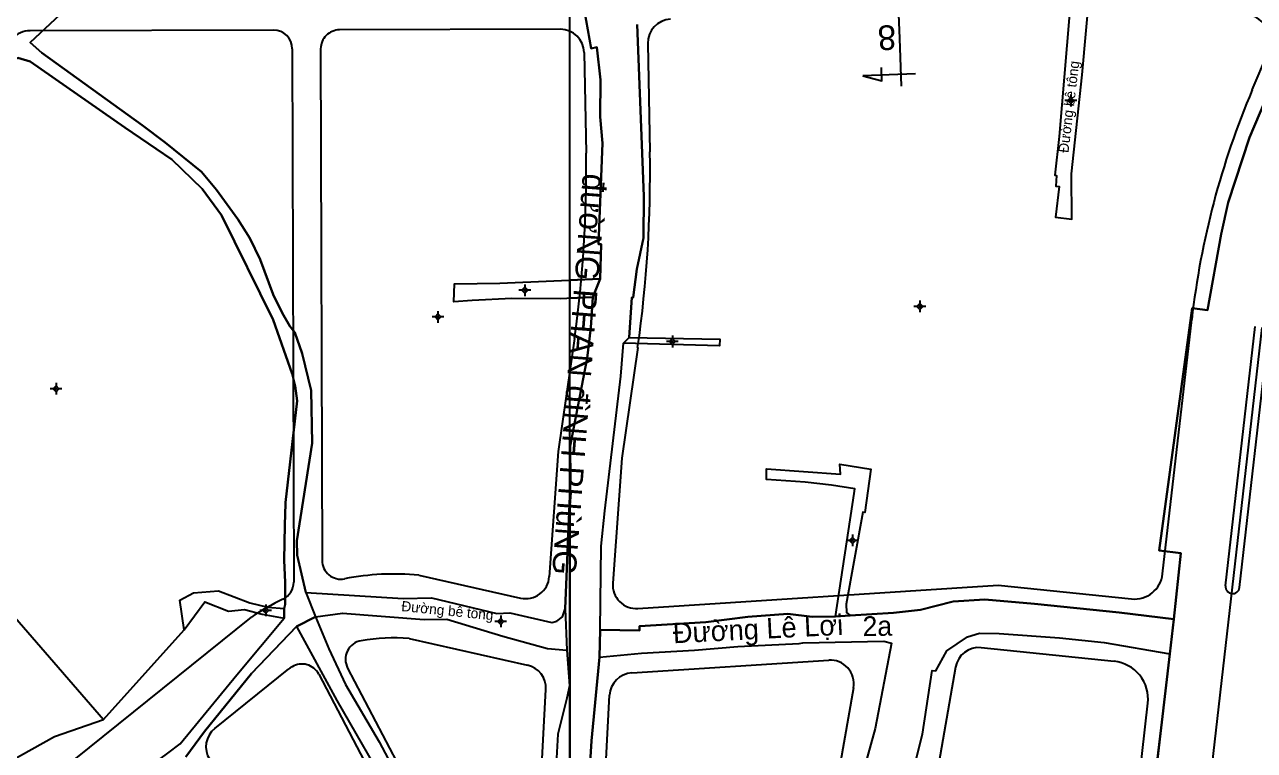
# Model space of a CAD drawing. Extents: x 547408 to 554234, y 1833375 to 1843904.
# Drawn here: x 551884.7 to 552144.8, y 1839567.3 to 1839720.7 of the extents above; entities that cross this region are included whole.
import ezdxf

# ---------------------------------------------------------------- set-up
doc = ezdxf.new("R2010")
doc.units = 0
for name, color, linetype in [('Level 1', 7, 'Continuous'), ('Level 10', 7, 'Continuous'), ('Level 11', 7, 'Continuous'), ('Level 2', 7, 'Continuous'), ('Level 30', 7, 'Continuous'), ('Level 4', 7, 'Continuous'), ('Level 5', 7, 'Continuous'), ('Level 52', 7, 'Continuous'), ('Level 62', 7, 'Continuous')]:
    doc.layers.add(name, color=color, linetype=linetype)

msp = doc.modelspace()

# ---------------------------------------------------------------- linework, layer by layer
at = {"layer": 'Level 1'}
for points in [[(552069.78, 1839717.73), (552068.76, 1839743.38)], [(552070.18, 1839707.61), (552069.78, 1839717.73)], [(552061.99, 1839709.82), (552066.02, 1839708.76), (552065.9, 1839711.6)], [(552073.12, 1839710.26), (552061.99, 1839709.82)], [(552134.71, 1839554.27), (552146.43, 1839656.65)]]:
    msp.add_lwpolyline(points, dxfattribs=at)
at = {"layer": 'Level 10'}
for p, q in [((552004.86, 1839663.02), (552006.39, 1839666.95)), ((552011.32, 1839653.31), (552012.56, 1839654.52)), ((551944.15, 1839600.6), (551946.19, 1839595.47)), ((551939.59, 1839597.23), (551939.62, 1839595.23)), ((551942.23, 1839593.46), (551946.19, 1839595.47)), ((551999.05, 1839597.17), (551999.4, 1839588.43)), ((552056.21, 1839595.56), (552059.32, 1839595.75)), ((552126.89, 1839587.69), (552127.72, 1839595.02)), ((551901.41, 1839573.75), (551918.43, 1839592.7)), ((552006.28, 1839586.95), (552006.39, 1839592.76))]:
    msp.add_line(p, q, dxfattribs=at)
for points in [[(552106.15, 1839728.83), (552103.5, 1839697), (552102.54, 1839688.85), (552102.89, 1839688.78), (552102.8, 1839686.5), (552103.5, 1839686.45), (552102.72, 1839679.96), (552106.2, 1839679.56), (552106.09, 1839689.1), (552108.32, 1839710.06), (552110.13, 1839729.63)], [(551892.22, 1839722.77), (551885.85, 1839716.87), (551888.34, 1839714.71), (551909.56, 1839699.37), (551914.46, 1839695.75), (551922.11, 1839689.53), (551925.27, 1839685.74), (551929.78, 1839679.51), (551932.35, 1839675.52), (551934.52, 1839671.04), (551937.24, 1839663.6), (551939.17, 1839659.71), (551940.76, 1839656.91), (551941.84, 1839655.57), (551943.41, 1839651.11), (551945.27, 1839643.35), (551945.52, 1839632.16), (551942.27, 1839611.56), (551942.37, 1839608.54), (551944.15, 1839600.6), (551946.19, 1839595.47), (551942.23, 1839593.46), (551932.69, 1839583.5), (551922.76, 1839571.24), (551918.79, 1839565.9)], [(551944.15, 1839600.6), (551942.37, 1839608.54), (551942.27, 1839611.56), (551945.52, 1839632.16), (551945.27, 1839643.35), (551943.41, 1839651.11), (551941.84, 1839655.57), (551940.76, 1839656.91), (551939.17, 1839659.71), (551937.24, 1839663.6), (551934.52, 1839671.04), (551932.35, 1839675.52), (551929.78, 1839679.51), (551925.27, 1839685.74), (551922.11, 1839689.53), (551914.46, 1839695.75), (551909.56, 1839699.37), (551888.34, 1839714.71), (551885.85, 1839716.87), (551892.22, 1839722.77)], [(552006.39, 1839666.95), (552006.63, 1839674.22), (552006.05, 1839674.22), (552006.91, 1839695.6), (552006.45, 1839701.13), (552006.51, 1839708.99), (552005.71, 1839715.88), (552004.55, 1839715.63), (552003.1, 1839723.46)], [(552127.72, 1839595.02), (552129.19, 1839608.97), (552124.61, 1839609.52), (552131.63, 1839660.7), (552134.89, 1839660.28), (552137.78, 1839676.33), (552139.21, 1839683.03), (552143.75, 1839696.81), (552155.44, 1839724.35)], [(552014.21, 1839720.71), (552015.66, 1839684.38), (552015.56, 1839675.57), (552014.2, 1839668.95), (552013.43, 1839662.95), (552013.15, 1839662.95), (552012.56, 1839654.52)], [(551831.07, 1839654.38), (551829.55, 1839655.21), (551828.05, 1839656.31), (551829.02, 1839657.53), (551881.87, 1839712.86), (551883.3, 1839713.66), (551885.9, 1839712.83), (551905.88, 1839698.93), (551915.84, 1839692.11), (551922.25, 1839685.97), (551926.35, 1839680.35), (551937.3, 1839658.24), (551941.26, 1839646.85), (551941.92, 1839644.33), (551942.33, 1839641.13), (551939.88, 1839619.64), (551939.84, 1839619.43), (551939.72, 1839614.88), (551939.59, 1839607.46), (551939.81, 1839602.72), (551939.8, 1839598.09), (551939.59, 1839597.23)], [(551915.01, 1839566.66), (551917.62, 1839568.67), (551929.58, 1839583.2), (551939.62, 1839595.23), (551939.59, 1839597.23), (551939.8, 1839598.09), (551939.81, 1839602.72), (551939.59, 1839607.46), (551939.72, 1839614.88), (551939.84, 1839619.43), (551939.88, 1839619.64), (551942.33, 1839641.13), (551941.92, 1839644.33), (551941.26, 1839646.85), (551937.3, 1839658.24), (551926.35, 1839680.35), (551922.25, 1839685.97), (551915.84, 1839692.11), (551905.88, 1839698.93), (551885.9, 1839712.83), (551883.3, 1839713.66)], [(552004.86, 1839663.02), (551998, 1839662.72), (551987.77, 1839662.78), (551979.32, 1839662.33), (551975.45, 1839662.04), (551975.59, 1839665.89), (551985.22, 1839665.99), (552006.39, 1839666.95)], [(551999.05, 1839597.17), (552000.17, 1839624.44), (552000.1, 1839631.52), (552003.68, 1839650.18), (552004.44, 1839656.62), (552004.86, 1839663.02)], [(552012.56, 1839654.52), (552031.71, 1839654.14), (552031.67, 1839652.79), (552011.32, 1839653.31)], [(551831.07, 1839654.38), (551832.72, 1839652.88), (551901.41, 1839573.75)], [(552006.39, 1839592.76), (552006.63, 1839610.4), (552007.38, 1839617.86), (552010.8, 1839646.32), (552011.32, 1839653.31)], [(552056.21, 1839595.56), (552060.15, 1839621.53), (552060.26, 1839622.51), (552055.37, 1839623.33), (552049.76, 1839623.98), (552041.59, 1839624.51), (552041.58, 1839626.76), (552057.25, 1839625.65), (552057.08, 1839627.72), (552063.67, 1839626.71), (552062.41, 1839617.52), (552061.94, 1839617.58), (552058.46, 1839598.17), (552058.53, 1839596.43), (552059.32, 1839595.75)], [(551918.43, 1839592.7), (551917.52, 1839598.98), (551920.44, 1839600.57), (551925.68, 1839601), (551932.35, 1839598.43), (551936.16, 1839597.56), (551939.59, 1839597.23)], [(551944.15, 1839600.6), (551964.74, 1839599.35), (551970.73, 1839599.47), (551984.57, 1839596.22), (551987.28, 1839596.32), (551996.18, 1839594.27), (551997.22, 1839594.59), (551998.48, 1839595.51), (551999.05, 1839597.17)], [(551918.43, 1839592.7), (551922.83, 1839598.67), (551927.84, 1839596.7), (551931.21, 1839597), (551934.91, 1839596.02), (551939.62, 1839595.23)], [(552059.32, 1839595.75), (552068.42, 1839596.31), (552074.16, 1839596.98), (552081.07, 1839598.75), (552087.79, 1839599.14), (552098.3, 1839598.23), (552116.2, 1839596.42), (552127.72, 1839595.02)], [(551842.54, 1839536.8), (551843.27, 1839535.73), (551849.29, 1839533.92), (551854.51, 1839533.27), (551866.55, 1839535.84), (551867.58, 1839534.52), (551880.77, 1839541.19), (551891.53, 1839547.49), (551893.6, 1839549.18), (551898.48, 1839553.01), (551900.22, 1839554.59), (551903.2, 1839556.99), (551911.76, 1839564.29), (551915.01, 1839566.66), (551917.62, 1839568.67), (551929.58, 1839583.2), (551939.62, 1839595.23)], [(551946.19, 1839595.47), (551951.96, 1839596.27), (551969.18, 1839594.94), (551974.01, 1839595.02), (551985.81, 1839591.43), (551995.25, 1839588.82), (551999.4, 1839588.43)], [(551946.19, 1839595.47), (551949.07, 1839588.74), (551952.57, 1839581.16), (551959.66, 1839569.06), (551969.27, 1839550.93), (551973.15, 1839540.32), (551981.27, 1839523.14), (551987.21, 1839512.46), (551995.1, 1839497.12), (551997.55, 1839492.49), (551998.73, 1839491.88)], [(552006.39, 1839592.76), (552014.75, 1839592.58), (552014.73, 1839593.5), (552028.74, 1839594.34), (552037.67, 1839595.51), (552046.14, 1839596.13), (552051.27, 1839595.48), (552056.21, 1839595.56)], [(551918.79, 1839565.9), (551922.76, 1839571.24), (551932.69, 1839583.5), (551942.23, 1839593.46)], [(551942.23, 1839593.46), (551950.76, 1839577.79), (551962.49, 1839557.38), (551970.69, 1839538.01), (551974.03, 1839530.53), (551974.19, 1839529.64), (551982.73, 1839513.33), (551985.73, 1839508.21), (551989.7, 1839500.77), (551992.25, 1839494.16), (551994.7, 1839488.59), (551998.37, 1839487.23)], [(552006.28, 1839586.95), (552015.15, 1839587.77), (552026.4, 1839588.44), (552035.55, 1839589.22), (552048.51, 1839589.82), (552049.25, 1839590.01), (552066.39, 1839590.36), (552068.03, 1839589.91), (552064.6, 1839571.88), (552060.85, 1839558.39), (552059.43, 1839552.49), (552057.99, 1839547), (552057.55, 1839544.19), (552055.69, 1839535.3), (552054.1, 1839530.2), (552050.73, 1839515.05)], [(552050.15, 1839468.31), (552053.06, 1839481.59), (552052.23, 1839483.24), (552052.17, 1839484.19), (552056.46, 1839500), (552059.03, 1839509.72), (552061.52, 1839520.31), (552064.72, 1839533.01), (552067.55, 1839542.71), (552070.33, 1839555.08), (552073.11, 1839564.83), (552074.6, 1839570.65), (552076.63, 1839584.14), (552077.43, 1839584.07), (552079.76, 1839588.28), (552084.08, 1839591.24), (552086.66, 1839592.04), (552090.79, 1839591.93), (552103.53, 1839591.01), (552113.04, 1839590.05), (552126.89, 1839587.69)], [(551999.4, 1839588.43), (551999.91, 1839580.91), (551999.35, 1839578.3), (551997.47, 1839570.71), (551996.57, 1839554.18), (551996.67, 1839547.71), (551996.97, 1839540.75), (551997.41, 1839538.12), (551998.07, 1839519.59), (551998.73, 1839491.88)], [(552006.28, 1839586.95), (552004.61, 1839569.27), (552003.46, 1839550.88), (552004.6, 1839550.22), (552004.14, 1839531.88), (552004.58, 1839513.91), (552005.3, 1839498.29), (552005.38, 1839491.94), (552007.14, 1839491.83), (552006.87, 1839485.93), (552007.57, 1839479.44), (552006.71, 1839479.33), (552007.61, 1839470.94), (552011.06, 1839460.74), (552013.07, 1839453.69), (552014.92, 1839447.99), (552017.84, 1839443.79)], [(552102.86, 1839447.34), (552104.95, 1839456.95), (552107.56, 1839467.32), (552109.21, 1839475.17), (552112.97, 1839492.19), (552114.55, 1839500.06), (552113.36, 1839500.3), (552116.65, 1839510.06), (552117.91, 1839518.2), (552118.84, 1839526.38), (552120.95, 1839539.03), (552123.21, 1839556.72), (552125.09, 1839572.04), (552126.89, 1839587.69)], [(551842.54, 1839536.8), (551850.8, 1839539.09), (551855.57, 1839542.6), (551863.85, 1839552.56), (551877.17, 1839562.54), (551891.04, 1839570.16), (551901.41, 1839573.75)]]:
    msp.add_lwpolyline(points, dxfattribs=at)
at = {"layer": 'Level 11'}
for p, q in [((552105.31, 1839704.6), (552104.69, 1839704.6)), ((552105.94, 1839705.23), (552105.31, 1839704.6)), ((552105.31, 1839704.6), (552105.94, 1839703.97)), ((552105.94, 1839705.85), (552105.94, 1839705.23)), ((552106.56, 1839704.6), (552105.94, 1839705.23)), ((552105.94, 1839703.97), (552106.56, 1839704.6)), ((552105.94, 1839703.97), (552105.94, 1839703.35)), ((552107.19, 1839704.6), (552106.56, 1839704.6)), ((551990.49, 1839665.13), (551989.87, 1839664.5)), ((551990.49, 1839665.75), (551990.49, 1839665.13)), ((551991.11, 1839664.5), (551990.49, 1839665.13)), ((551989.87, 1839664.5), (551989.24, 1839664.5)), ((551989.87, 1839664.5), (551990.49, 1839663.87)), ((551990.49, 1839663.87), (551991.11, 1839664.5)), ((551990.49, 1839663.87), (551990.49, 1839663.25)), ((551991.74, 1839664.5), (551991.11, 1839664.5)), ((552074.03, 1839662.35), (552074.03, 1839661.73)), ((551972.12, 1839660.11), (551972.12, 1839659.49)), ((552073.41, 1839661.1), (552072.78, 1839661.1)), ((552074.03, 1839661.73), (552073.41, 1839661.1)), ((552073.41, 1839661.1), (552074.03, 1839660.47)), ((552074.65, 1839661.1), (552074.03, 1839661.73)), ((552074.03, 1839660.47), (552074.65, 1839661.1)), ((552074.03, 1839660.47), (552074.03, 1839659.85)), ((552075.28, 1839661.1), (552074.65, 1839661.1)), ((551971.49, 1839658.86), (551970.87, 1839658.86)), ((551972.12, 1839659.49), (551971.49, 1839658.86)), ((551971.49, 1839658.86), (551972.12, 1839658.23)), ((551972.75, 1839658.86), (551972.12, 1839659.49)), ((551972.12, 1839658.23), (551972.75, 1839658.86)), ((551972.12, 1839658.23), (551972.12, 1839657.61)), ((551973.37, 1839658.86), (551972.75, 1839658.86)), ((552021.69, 1839654.91), (552021.69, 1839654.29)), ((552021.06, 1839653.66), (552020.44, 1839653.66)), ((552021.69, 1839654.29), (552021.06, 1839653.66)), ((552021.06, 1839653.66), (552021.69, 1839653.03)), ((552022.31, 1839653.66), (552021.69, 1839654.29)), ((552021.69, 1839653.03), (552022.31, 1839653.66)), ((552021.69, 1839653.03), (552021.69, 1839652.41)), ((552022.94, 1839653.66), (552022.31, 1839653.66)), ((551891.34, 1839644.33), (551890.71, 1839643.7)), ((551891.34, 1839644.95), (551891.34, 1839644.33)), ((551891.97, 1839643.7), (551891.34, 1839644.33)), ((551890.71, 1839643.7), (551890.09, 1839643.7)), ((551890.71, 1839643.7), (551891.34, 1839643.07)), ((551891.34, 1839643.07), (551891.97, 1839643.7)), ((551891.34, 1839643.07), (551891.34, 1839642.45)), ((551892.59, 1839643.7), (551891.97, 1839643.7)), ((552059.13, 1839611.64), (552058.51, 1839611.64)), ((552059.76, 1839612.27), (552059.13, 1839611.64)), ((552059.13, 1839611.64), (552059.76, 1839611.01)), ((552059.76, 1839612.89), (552059.76, 1839612.27)), ((552060.39, 1839611.64), (552059.76, 1839612.27)), ((552059.76, 1839611.01), (552060.39, 1839611.64)), ((552059.76, 1839611.01), (552059.76, 1839610.39)), ((552061.01, 1839611.64), (552060.39, 1839611.64)), ((551935.69, 1839597.47), (551935.06, 1839596.85)), ((551935.69, 1839598.1), (551935.69, 1839597.47)), ((551936.31, 1839596.85), (551935.69, 1839597.47)), ((551935.06, 1839596.85), (551934.44, 1839596.85)), ((551935.06, 1839596.85), (551935.69, 1839596.23)), ((551935.69, 1839596.23), (551936.31, 1839596.85)), ((551935.69, 1839596.23), (551935.69, 1839595.6)), ((551936.94, 1839596.85), (551936.31, 1839596.85)), ((551985.39, 1839595.15), (551984.77, 1839594.52)), ((551985.39, 1839595.77), (551985.39, 1839595.15)), ((551986.01, 1839594.52), (551985.39, 1839595.15)), ((551984.77, 1839594.52), (551984.14, 1839594.52)), ((551984.77, 1839594.52), (551985.39, 1839593.89)), ((551985.39, 1839593.89), (551986.01, 1839594.52)), ((551985.39, 1839593.89), (551985.39, 1839593.27)), ((551986.64, 1839594.52), (551986.01, 1839594.52))]:
    msp.add_line(p, q, dxfattribs=at)
for centre in [(552105.94, 1839704.6), (551990.49, 1839664.5), (552074.03, 1839661.1), (551972.12, 1839658.86), (552021.69, 1839653.66), (551891.34, 1839643.7), (552059.76, 1839611.64), (551935.69, 1839596.85), (551985.39, 1839594.52)]:
    msp.add_circle(centre, 0.15, dxfattribs=at)
at = {"layer": 'Level 2'}
for p, q in [((552139.21, 1839683.03), (552137.78, 1839676.33)), ((552127.72, 1839595.02), (552126.89, 1839587.69)), ((552006.39, 1839592.76), (552006.28, 1839586.95)), ((552048.51, 1839589.82), (552049.25, 1839590.01)), ((552049.25, 1839590.01), (552066.39, 1839590.36)), ((552068.03, 1839589.91), (552064.6, 1839571.88)), ((552066.39, 1839590.36), (552068.03, 1839589.91)), ((552113.04, 1839590.05), (552126.89, 1839587.69)), ((552006.28, 1839586.95), (552015.15, 1839587.77)), ((552126.89, 1839587.69), (552125.09, 1839572.04)), ((552064.6, 1839571.88), (552060.85, 1839558.39)), ((552125.09, 1839572.04), (552123.21, 1839556.72))]:
    msp.add_line(p, q, dxfattribs=at)
for points in [[(552174.99, 1839769.72), (552155.28, 1839731.31), (552155.44, 1839724.35), (552143.75, 1839696.81), (552139.21, 1839683.03)], [(552003.1, 1839723.46), (552004.55, 1839715.63), (552005.71, 1839715.88), (552006.51, 1839708.99), (552006.45, 1839701.13), (552006.91, 1839695.6), (552006.05, 1839674.22), (552006.63, 1839674.22), (552006.39, 1839666.95), (552004.86, 1839663.02), (552004.44, 1839656.62), (552003.68, 1839650.18), (552000.1, 1839631.52), (552000.17, 1839624.44), (551999.05, 1839597.17), (551999.4, 1839588.43), (551999.91, 1839580.91), (551999.35, 1839578.3), (551997.47, 1839570.71)], [(552006.28, 1839586.95), (552006.39, 1839592.76), (552006.63, 1839610.4), (552007.38, 1839617.86), (552010.8, 1839646.32), (552011.32, 1839653.31), (552012.56, 1839654.52), (552013.15, 1839662.95), (552013.43, 1839662.95), (552014.2, 1839668.95), (552015.56, 1839675.57), (552015.66, 1839684.38), (552014.21, 1839720.71)], [(552137.78, 1839676.33), (552134.89, 1839660.28), (552131.63, 1839660.7), (552124.61, 1839609.52), (552129.19, 1839608.97), (552127.72, 1839595.02)], [(552126.89, 1839587.69), (552127.72, 1839595.02), (552116.2, 1839596.42), (552098.3, 1839598.23), (552087.79, 1839599.14), (552081.07, 1839598.75), (552074.16, 1839596.98), (552068.42, 1839596.31), (552059.32, 1839595.75)], [(552059.32, 1839595.75), (552056.21, 1839595.56), (552051.27, 1839595.48), (552046.14, 1839596.13), (552037.67, 1839595.51), (552028.74, 1839594.34), (552014.73, 1839593.5), (552014.75, 1839592.58), (552006.39, 1839592.76)], [(552015.15, 1839587.77), (552026.4, 1839588.44), (552035.55, 1839589.22), (552048.51, 1839589.82)], [(552077.43, 1839584.07), (552079.76, 1839588.28), (552084.08, 1839591.24)], [(552084.08, 1839591.24), (552086.66, 1839592.04), (552090.79, 1839591.93)], [(552090.79, 1839591.93), (552103.53, 1839591.01), (552113.04, 1839590.05)], [(552007.14, 1839491.83), (552005.38, 1839491.94), (552005.3, 1839498.29), (552004.58, 1839513.91), (552004.14, 1839531.88), (552004.6, 1839550.22), (552003.46, 1839550.88), (552004.61, 1839569.27), (552006.28, 1839586.95)], [(552070.33, 1839555.08), (552073.11, 1839564.83), (552074.6, 1839570.65), (552076.63, 1839584.14), (552077.43, 1839584.07)], [(551997.47, 1839570.71), (551996.57, 1839554.18), (551996.67, 1839547.71)]]:
    msp.add_lwpolyline(points, dxfattribs=at)
at = {"layer": 'Level 30'}
for points in [[(551998.02, 1839719.67), (551951.3, 1839719.54)], [(551937.3, 1839719.5), (551885.86, 1839719.36)], [(551941.31, 1839715.51), (551941.61, 1839602.83)], [(551947.31, 1839715.53), (551947.6, 1839607.43)], [(552003.04, 1839714.76), (552003.43, 1839693.5)], [(552016.5, 1839716.69), (552016.93, 1839693.75)], [(552144.33, 1839706.87), (552147.63, 1839714.65)], [(552125.37, 1839604.56), (552131.53, 1839658.35)], [(552138.67, 1839602.05), (552144.94, 1839656.82)], [(552141.65, 1839601.71), (552147.92, 1839656.48)], [(552000.99, 1839654.33), (551997.55, 1839630.46)], [(552014.35, 1839652.41), (552010.98, 1839629.01)], [(551997.55, 1839630.46), (551995.66, 1839603.97)], [(552010.98, 1839629.01), (552009.09, 1839602.59)], [(551968.1, 1839604.27), (551989.57, 1839599.45)], [(552014.4, 1839597.24), (552090.56, 1839602.17)], [(552090.56, 1839602.17), (552118.79, 1839599.27)], [(551851.48, 1839530.17), (551932.65, 1839595.43)], [(551966.02, 1839590.9), (551991.06, 1839585.28)], [(552087.01, 1839588.97), (552115.11, 1839586.08)], [(551924.93, 1839571.9), (551940.59, 1839584.49)], [(551953.01, 1839584.64), (551970.73, 1839550.78)], [(552013.09, 1839583.63), (552054.75, 1839586.33)], [(552081.57, 1839584.85), (552076.21, 1839554.1)], [(551946.91, 1839583.36), (551965.36, 1839548.09)], [(551993.75, 1839557.54), (551994.96, 1839580.14)], [(552060, 1839580.48), (552056.15, 1839558.39)], [(552007.26, 1839557.31), (552008.42, 1839578.91)], [(552119.81, 1839555.97), (552122.24, 1839577.21)]]:
    msp.add_lwpolyline(points, dxfattribs=at)
for centre, radius, start, end in [((552142.11, 1839717), 6, 336.9819, 78.0777), ((551951.31, 1839715.54), 4, 90.1553, 180.1553), ((551998.04, 1839714.67), 5, 1.0566, 90.1553), ((552021.5, 1839716.78), 5, 92.4122, 181.0566), ((551885.88, 1839714.36), 5, 90.1553, 138.4825), ((551937.31, 1839715.5), 4, 0.1553, 90.1553), ((552305.39, 1839638.44), 175, 156.9819, 173.4668), ((551760.22, 1839689.01), 256.75, 351.8038, 1.0566), ((551760.22, 1839689.01), 243.25, 351.8038, 1.0566), ((551951.6, 1839607.44), 4, 180.1553, 281.0539), ((551937.61, 1839602.82), 4, 295.4879, 0.1553), ((551962.84, 1839549.9), 54.63, 84.4769, 101.0539), ((551990.67, 1839604.33), 5, 257.3515, 355.9184), ((552014.08, 1839602.23), 5, 175.9184, 273.7022), ((552119.41, 1839605.24), 6, 264.1299, 353.4668), ((552140.16, 1839601.88), 1.5, 173.4668, 353.4668), ((551962.84, 1839549.9), 54.63, 115.4879, 123.5487), ((551956.56, 1839586.49), 4, 99.7411, 207.6178), ((551962.84, 1839549.9), 41.13, 85.5653, 99.7411), ((552086.49, 1839583.99), 5, 84.1299, 170.1092), ((551962.84, 1839549.9), 41.13, 121.6388, 122.748), ((551943.36, 1839581.51), 4, 27.6178, 121.6388), ((551989.97, 1839580.4), 5, 356.9366, 77.3515), ((552055.07, 1839581.34), 5, 350.1092, 93.7022), ((552114.29, 1839578.12), 8, 353.4668, 84.1299), ((552013.41, 1839578.64), 5, 93.7022, 176.9366), ((551928.06, 1839568), 5, 128.7947, 212.4235)]:
    msp.add_arc(centre, radius, start, end, dxfattribs=at)
at = {"layer": 'Level 52'}
for p, q in [((552006.45, 1839701.13), (552006.51, 1839708.99)), ((552006.51, 1839708.99), (552006.45, 1839701.13)), ((552006.91, 1839695.6), (552006.45, 1839701.13)), ((552006.45, 1839701.13), (552006.91, 1839695.6)), ((552006.05, 1839674.22), (552006.91, 1839695.6)), ((552006.91, 1839695.6), (552006.05, 1839674.22)), ((552000, 1839666.66), (552006.39, 1839666.95)), ((552006.39, 1839666.95), (552000, 1839666.66)), ((552000, 1839666.66), (552000, 1839662.81)), ((552004.86, 1839663.02), (552000, 1839662.81)), ((552000, 1839662.81), (552004.86, 1839663.02)), ((552004.44, 1839656.62), (552004.86, 1839663.02)), ((552004.86, 1839663.02), (552004.44, 1839656.62)), ((552003.68, 1839650.18), (552004.44, 1839656.62)), ((552004.44, 1839656.62), (552003.68, 1839650.18)), ((552000.1, 1839631.52), (552003.68, 1839650.18)), ((552003.68, 1839650.18), (552000.1, 1839631.52)), ((552000.17, 1839624.44), (552000.1, 1839631.52)), ((552000.1, 1839631.52), (552000.17, 1839624.44)), ((552000, 1839620.3), (552000.17, 1839624.44)), ((552000.17, 1839624.44), (552000, 1839620.3)), ((552000, 1839500), (552000, 1839620.3)), ((552000, 1839620.3), (552000, 1839500))]:
    msp.add_line(p, q, dxfattribs=at)
for points in [[(552004.55, 1839715.63), (552003.1, 1839723.46), (552000, 1839723.26)], [(552000.92, 1839723.32), (552003.1, 1839723.46), (552004.55, 1839715.63)], [(552006.51, 1839708.99), (552005.71, 1839715.88), (552004.55, 1839715.63)], [(552004.55, 1839715.63), (552005.71, 1839715.88), (552006.51, 1839708.99)], [(552006.39, 1839666.95), (552006.63, 1839674.22), (552006.05, 1839674.22)], [(552006.05, 1839674.22), (552006.63, 1839674.22), (552006.39, 1839666.95)], [(552000, 1839662.81), (552000, 1839666.66)]]:
    msp.add_lwpolyline(points, dxfattribs=at)
at = {"layer": 'Level 62'}
msp.add_line((552000, 1835000), (552000, 1840500), dxfattribs=at)

# ---------------------------------------------------------------- texts
at = {"layer": 'Level 1'}
for s, height, rotation, p in [('8', 5.21, 182.2723, (552068.88, 1839720.57)), ('đườNG PHAN đìNH PHùNG', 4.9999, 265.597, (552002.77, 1839689.3))]:
    msp.add_text(s, height=height, rotation=rotation, dxfattribs=at).set_placement(p)
at = {"layer": 'Level 4'}
msp.add_text('2a', height=4.181, rotation=1.0132, dxfattribs=at).set_placement((552061.96, 1839591.39))
at = {"layer": 'Level 5'}
for s, height, rotation, p in [('Đường bê tông', 2.1565, 83.1496, (552105.44, 1839693.46)), ('Đường bê tông', 2.1565, 354.2991, (551964.3, 1839596.71)), ('Đường Lê Lợi', 4.3057, 2.889, (552021.9, 1839589.88))]:
    msp.add_text(s, height=height, rotation=rotation, dxfattribs=at).set_placement(p)

doc.saveas('drawing.dxf')
